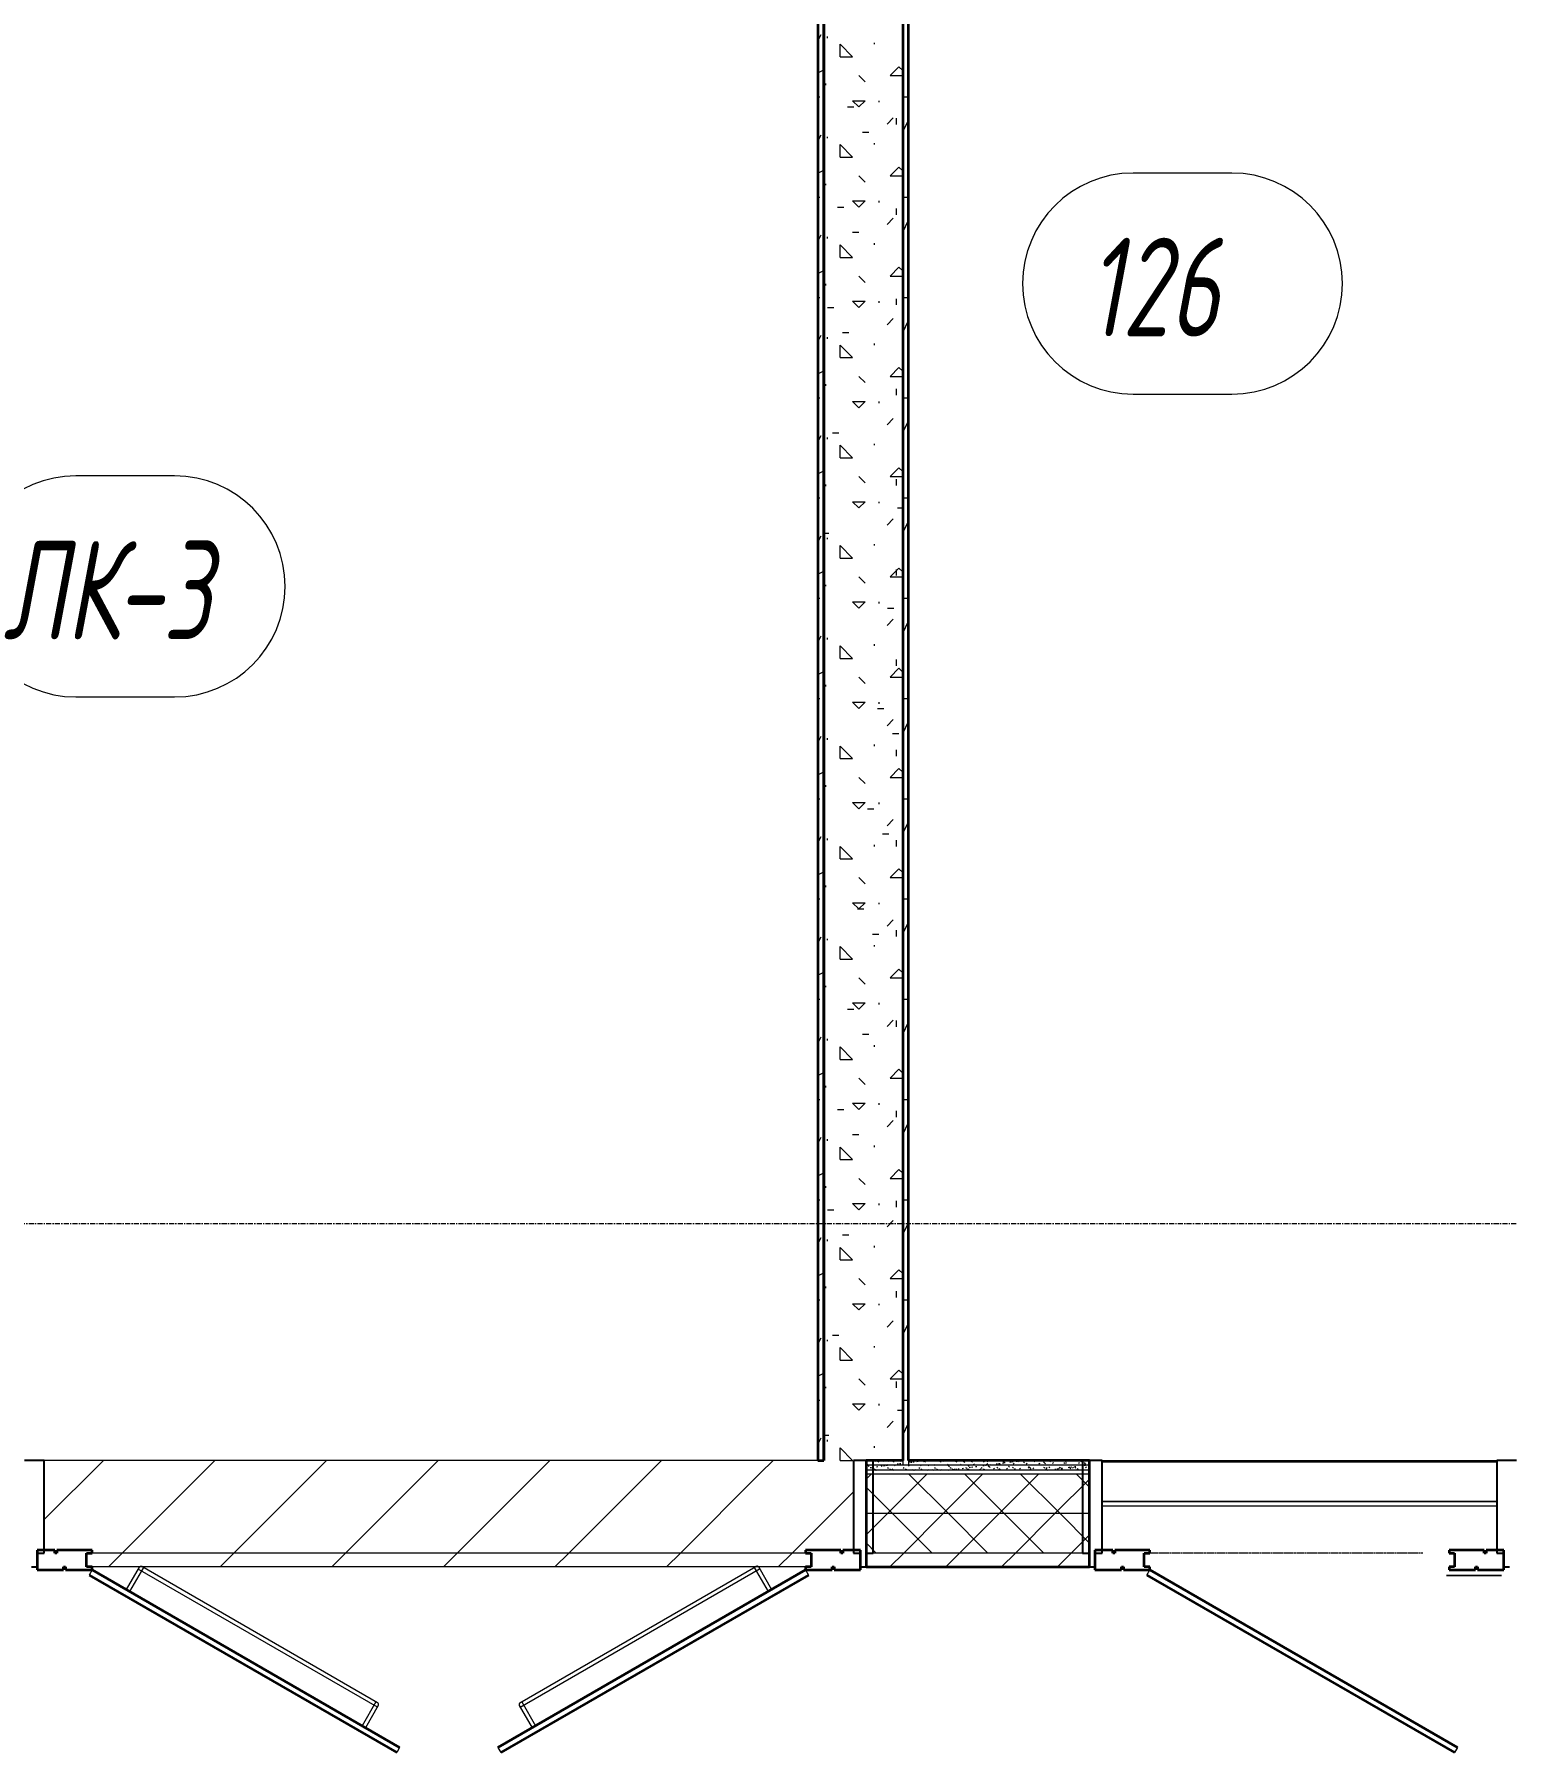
# Model space of a CAD drawing. Header units: millimetres. Extents: x -4948 to 42228, y -4856 to 69378.
# Drawn here: x 23359 to 27089, y -1249 to 3105 of the extents above; entities that cross this region are included whole.
import ezdxf

# ---------------------------------------------------------------- set-up
doc = ezdxf.new("R2010")
doc.units = ezdxf.units.MM
for name, pattern in [('Линия сетки', [22.225, 12.7, -3.175, 3.175, -3.175]), ('Штрих', [6.35, 3.175, -3.175]), ('Штрих 2 х 1 мм', [3, 2, -1])]:
    doc.linetypes.add(name, pattern=pattern)
for name, color, linetype, lineweight in [('A-AREA-IDEN', 2, 'Continuous', 30), ('A-FLOR', 192, 'Continuous', 13), ('A-GLAZ-CURT', 52, 'Continuous', 9), ('A-GLAZ-CURT-HDLN', 51, 'Штрих', 9), ('A-GLAZ-CWMG', 51, 'Continuous', 9), ('A-WALL', 113, 'Continuous', 13), ('A-WALL-PATT', 111, 'Continuous', 13), ('I-WALL', 2, 'Continuous', 13), ('S-GRID', 1, 'Continuous', 30)]:
    doc.layers.add(name, color=color, linetype=linetype, lineweight=lineweight)
doc.styles.add('ISOCPEUR_B_I', font='', dxfattribs={"width": 0.7, "height": 250})
doc.styles.get('ISOCPEUR_B_I').set_extended_font_data('ISOCPEUR', italic=True, bold=True)
pattern_1 = [(45, (0, 0), (-141.4214, 141.4214), [])]

# ---------------------------------------------------------------- blocks, each defined once
blk = doc.blocks.new('27ELB-RD-AR-0000-BIM_rvt-1-1 этаж отм_ _0_000 лотки')
at = {"layer": 'A-GLAZ-CWMG'}
h = blk.add_hatch(dxfattribs=at)
h.set_pattern_fill('FP_3', color=252, style=0, pattern_type=2)
h.set_pattern_definition(pattern_1)
h.paths.add_polyline_path([(23410.9, -743), (23415.9, -743), (23415.9, -735.5), (23504.9, -735.5), (23504.9, -743), (24408.9, -743), (24408.9, -508), (23383.9, -508), (23383.9, -735.5), (23410.9, -735.5)], flags=0)
h = blk.add_hatch(dxfattribs=at)
h.set_pattern_fill('FP_3', color=252, style=0, pattern_type=2)
h.set_pattern_definition(pattern_1)
h.paths.add_polyline_path([(25198.9, -743), (25198.9, -508), (24408.9, -508), (24408.9, -743)], flags=0)
h = blk.add_hatch(dxfattribs=at)
h.set_pattern_fill('FP_3', color=252, style=0, pattern_type=2)
h.set_pattern_definition(pattern_1)
h.paths.add_polyline_path([(25401.9, -743), (25406.9, -743), (25406.9, -735.5), (25433.9, -735.5), (25433.9, -508), (25198.9, -508), (25198.9, -743), (25312.9, -743), (25312.9, -735.5), (25401.9, -735.5)], flags=0)
h = blk.add_hatch(dxfattribs=at)
h.set_pattern_fill('FP_2', color=252, style=0, pattern_type=2)
h.set_pattern_definition(pattern_1)
h.paths.add_polyline_path([(24408.9, -778), (24408.9, -743), (23490.9, -743.5), (23490.9, -778), (24103.3, -778)], flags=0)
h = blk.add_hatch(dxfattribs=at)
h.set_pattern_fill('FP_3', color=252, style=0, pattern_type=2)
h.set_pattern_definition(pattern_1)
h.paths.add_polyline_path([(25198.9, -778), (25198.9, -743), (24408.9, -743), (24408.9, -778)], flags=0)
h = blk.add_hatch(dxfattribs=at)
h.set_pattern_fill('FP_3', color=252, style=0, pattern_type=2)
h.set_pattern_definition(pattern_1)
h.paths.add_polyline_path([(25384.9, -778), (25384.9, -777.6), (25384.6, -778)], flags=0)
h.paths.add_polyline_path([(25312.9, -778), (25326.9, -777.6), (25326.9, -743), (25198.9, -743), (25198.9, -778)], flags=0)
at = {"layer": 'A-AREA-IDEN', "color": 252, "lineweight": 9}
for p, q in [((26392.7, 2753.5), (26142.7, 2753.5)), ((26142.7, 2193.5), (26392.7, 2193.5)), ((23714.2, 1986.2), (23464.2, 1986.2)), ((23464.2, 1426.2), (23714.2, 1426.2))]:
    blk.add_line(p, q, dxfattribs=at)
for centre, start, end in [((26142.7, 2473.5), 90, 270), ((26392.7, 2473.5), 270, 90), ((23464.2, 1706.2), 90, 270), ((23714.2, 1706.2), 270, 90)]:
    blk.add_arc(centre, 280, start, end, dxfattribs=at)
at = {"layer": 'A-FLOR', "color": 252, "lineweight": 9}
blk.add_line((26063.9, -508), (27063.9, -508), dxfattribs=at)
at = {"layer": 'A-GLAZ-CURT', "color": 252, "lineweight": 35}
for p, q in [((23410.9, -735.5), (23365.9, -735.5)), ((23365.9, -735.5), (23365.9, -785.5)), ((23410.9, -743.5), (23410.9, -735.5)), ((23504.9, -735.5), (23415.9, -735.5)), ((23415.9, -735.5), (23415.9, -743.5)), ((23504.9, -743), (23504.9, -735.5)), ((25401.9, -735.5), (25312.9, -735.5)), ((25312.9, -735.5), (25312.9, -743)), ((25401.9, -743.5), (25401.9, -735.5)), ((25451.9, -735.5), (25406.9, -735.5)), ((25406.9, -735.5), (25406.9, -743.5)), ((25451.9, -785.5), (25451.9, -735.5)), ((26090.9, -735.5), (26045.9, -735.5)), ((26045.9, -735.5), (26045.9, -785.5)), ((26090.9, -743.5), (26090.9, -735.5)), ((26184.9, -735.5), (26095.9, -735.5)), ((26095.9, -735.5), (26095.9, -743.5)), ((26184.9, -743), (26184.9, -735.5)), ((27031.9, -735.5), (26942.9, -735.5)), ((26942.9, -735.5), (26942.9, -743)), ((27031.9, -743.5), (27031.9, -735.5)), ((27081.9, -735.5), (27036.9, -735.5)), ((27036.9, -735.5), (27036.9, -743.5)), ((27081.9, -785.5), (27081.9, -735.5)), ((23415.9, -743.5), (23410.9, -743.5)), ((23432.9, -785.5), (23432.9, -777.6)), ((23432.9, -777.6), (23437.9, -777.6)), ((23437.9, -777.6), (23437.9, -785.5)), ((23490.9, -778), (23490.9, -743)), ((23490.9, -743), (23504.9, -743)), ((23504.9, -778), (23490.9, -778)), ((23504.9, -785.5), (23504.9, -778)), ((25312.9, -743), (25326.9, -743)), ((25326.9, -778), (25312.9, -778)), ((25312.9, -778), (25312.9, -785.5)), ((25326.9, -743), (25326.9, -778)), ((25379.9, -785.5), (25379.9, -777.6)), ((25379.9, -777.6), (25384.9, -777.6)), ((25384.9, -777.6), (25384.9, -785.5)), ((25406.9, -743.5), (25401.9, -743.5)), ((26095.9, -743.5), (26090.9, -743.5)), ((26112.9, -785.5), (26112.9, -777.6)), ((26112.9, -777.6), (26117.9, -777.6)), ((26117.9, -777.6), (26117.9, -785.5)), ((26170.9, -778), (26170.9, -743)), ((26170.9, -743), (26184.9, -743)), ((26184.9, -778), (26170.9, -778)), ((26184.9, -785.5), (26184.9, -778)), ((26942.9, -743), (26956.9, -743)), ((26956.9, -778), (26942.9, -778)), ((26942.9, -778), (26942.9, -785.5)), ((26956.9, -743), (26956.9, -778)), ((27009.9, -785.5), (27009.9, -777.6)), ((27009.9, -777.6), (27014.9, -777.6)), ((27014.9, -777.6), (27014.9, -785.5)), ((27036.9, -743.5), (27031.9, -743.5)), ((23365.9, -785.5), (23432.9, -785.5)), ((23437.9, -785.5), (23504.9, -785.5)), ((23497.4, -798.5), (24276.8, -1248.5)), ((23504.9, -785.5), (24284.3, -1235.5)), ((25312.9, -785.5), (24533.4, -1235.5)), ((25320.4, -798.5), (24540.9, -1248.5)), ((25312.9, -785.5), (25379.9, -785.5)), ((25384.9, -785.5), (25451.9, -785.5)), ((26045.9, -785.5), (26112.9, -785.5)), ((26117.9, -785.5), (26184.9, -785.5)), ((26177.4, -798.5), (26956.8, -1248.5)), ((26184.9, -785.5), (26964.3, -1235.5)), ((26942.9, -785.5), (27009.9, -785.5)), ((27014.9, -785.5), (27081.9, -785.5))]:
    blk.add_line(p, q, dxfattribs=at)
at = {"layer": 'A-GLAZ-CURT', "color": 252}
for p, q in [((23624.1, -779), (23591.5, -835.5)), ((23635.3, -779.6), (23600.1, -840.5)), ((24227.8, -1133.3), (23621.6, -783.3)), ((24228.5, -1122.1), (23630.9, -777.1)), ((24589.2, -1122.1), (25187.1, -777)), ((24589.9, -1133.3), (25196.4, -783.1)), ((25182.7, -779.5), (25217.9, -840.4)), ((25193.9, -778.8), (25226.6, -835.4)), ((23504.9, -785.5), (23497.4, -798.5)), ((25312.9, -785.5), (25320.4, -798.5)), ((26177.4, -798.5), (26184.9, -785.5)), ((26936.9, -799.5), (27065.9, -799.5)), ((27065.9, -799.5), (26936.9, -799.5)), ((27075.9, -799.5), (27056.9, -799.5)), ((27056.9, -799.5), (27075.9, -799.5)), ((24224.2, -1119.6), (24189, -1180.5)), ((24230.3, -1129), (24197.7, -1185.5)), ((24587.4, -1129), (24620, -1185.5)), ((24593.5, -1119.6), (24628.7, -1180.5)), ((24284.3, -1235.5), (24276.8, -1248.5)), ((24533.4, -1235.5), (24540.9, -1248.5)), ((26964.3, -1235.5), (26956.8, -1248.5))]:
    blk.add_line(p, q, dxfattribs=at)
for centre, start, end in [((23628.4, -781.5), 60, 150), ((25189.6, -781.3), 30, 120), ((24226, -1126.5), 330, 60), ((24591.7, -1126.5), 120, 210)]:
    blk.add_arc(centre, 5, start, end, dxfattribs=at)
at = {"layer": 'A-GLAZ-CURT-HDLN', "color": 252, "linetype": 'Штрих 2 х 1 мм'}
blk.add_line((26876.2, -743), (26184.9, -743), dxfattribs=at)
at = {"layer": 'A-GLAZ-CWMG', "color": 252, "lineweight": 25, "extrusion": (0, 0, -1)}
for p, q in [((23383.9, -508), (23333.9, -508)), ((23383.9, -743), (23383.9, -508)), ((25433.9, -508), (25433.9, -743)), ((25483.9, -508), (25433.9, -508)), ((25483.9, -743), (25483.9, -508)), ((26013.9, -508), (26013.9, -743)), ((26063.9, -508), (26013.9, -508)), ((26063.9, -743), (26063.9, -508)), ((27063.9, -508), (27063.9, -743)), ((27113.9, -508), (27063.9, -508)), ((23351.9, -778), (23365.9, -778)), ((23365.9, -778), (23365.9, -743)), ((23365.9, -743), (23383.9, -743)), ((25433.9, -743), (25451.9, -743)), ((25451.9, -743), (25451.9, -778)), ((25451.9, -778), (25465.9, -778)), ((25465.9, -778), (25465.9, -743)), ((25465.9, -743), (25483.9, -743)), ((26013.9, -743), (26031.9, -743)), ((26031.9, -743), (26031.9, -778)), ((26031.9, -778), (26045.9, -778)), ((26045.9, -778), (26045.9, -743)), ((26045.9, -743), (26063.9, -743)), ((27063.9, -743), (27081.9, -743)), ((27081.9, -743), (27081.9, -778)), ((27081.9, -778), (27095.9, -778))]:
    blk.add_line(p, q, dxfattribs=at)
at = {"layer": 'A-GLAZ-CWMG', "color": 252}
for p, q in [((24408.9, -508), (23383.9, -508)), ((25198.9, -508), (24408.9, -508)), ((25343.9, -508), (25198.9, -508)), ((23415.9, -743), (23410.9, -743)), ((23437.9, -778), (23432.9, -778)), ((24408.9, -743), (23504.9, -743)), ((24408.9, -778), (23504.9, -778)), ((25198.9, -743), (24408.9, -743)), ((25198.9, -778), (24408.9, -778)), ((25312.9, -743), (25198.9, -743)), ((25312.9, -778), (25198.9, -778)), ((25384.9, -778), (25379.9, -778)), ((25406.9, -743), (25401.9, -743))]:
    blk.add_line(p, q, dxfattribs=at)
at = {"layer": 'A-WALL', "color": 252, "lineweight": 35}
for p, q in [((25558.9, -508), (25465.9, -508)), ((25465.9, -508), (25465.9, -778)), ((26031.9, -508), (25573.9, -508)), ((26031.9, -778), (26031.9, -508)), ((25465.9, -778), (26031.9, -778))]:
    blk.add_line(p, q, dxfattribs=at)
at = {"layer": 'A-WALL', "color": 252, "lineweight": 9}
for p, q in [((25558.9, -520.5), (25465.9, -520.5)), ((25558.9, -508), (25558.9, -520.5)), ((25573.9, -520.5), (25558.9, -520.5)), ((25573.9, -520.5), (25558.9, -520.5)), ((25573.9, -508), (25573.9, -520.5)), ((26031.9, -520.5), (25573.9, -520.5)), ((26031.9, -533), (25465.9, -533)), ((26031.9, -543), (25465.9, -543)), ((26031.9, -643), (25465.9, -643)), ((26031.9, -743), (25465.9, -743))]:
    blk.add_line(p, q, dxfattribs=at)
at = {"layer": 'A-WALL-PATT', "color": 252, "linetype": 'Continuous', "lineweight": 9}
for p, q in [((25343.9, 3088.3), (25352.1, 3104.7)), ((25368.2, 3095.6), (25368.2, 3099.6)), ((25400, 3048), (25400, 3079.7)), ((25431.7, 3048), (25400, 3079.7)), ((25400, 3048), (25431.8, 3048)), ((25487.3, 3079.7), (25487.3, 3083.7)), ((25558.9, 3079.6), (25558.7, 3079.8)), ((25343.9, 3007.2), (25358.9, 3014.7)), ((25527, 3000.4), (25549.4, 3022.8)), ((25558.9, 3013.4), (25549.4, 3022.8)), ((25364.3, 2976.6), (25364.3, 2980.5)), ((25463.5, 2984.5), (25447.6, 3000.4)), ((25527, 3000.4), (25558.9, 3000.4)), ((25343.9, 2946.4), (25349.2, 2946.4)), ((25419, 2921), (25434.9, 2921)), ((25447.6, 2921), (25431.7, 2936.9)), ((25431.8, 2936.9), (25463.5, 2936.9)), ((25447.7, 2921.1), (25463.6, 2936.9)), ((25499.2, 2932.9), (25499.2, 2936.9)), ((25558.9, 2946.4), (25573.9, 2946.4)), ((25519.1, 2877.4), (25535, 2893.3)), ((25542.9, 2876.5), (25542.9, 2892.4)), ((25558.9, 2857.9), (25573.9, 2887.9)), ((25343.9, 2834.3), (25352.1, 2850.7)), ((25368.2, 2841.6), (25368.2, 2845.6)), ((25457.2, 2857.5), (25473, 2857.5)), ((25400, 2794), (25400, 2825.7)), ((25431.7, 2794), (25400, 2825.7)), ((25400, 2794), (25431.8, 2794)), ((25487.3, 2825.7), (25487.3, 2829.7)), ((25558.9, 2825.6), (25558.7, 2825.8)), ((25343.9, 2753.2), (25358.9, 2760.7)), ((25463.5, 2730.5), (25447.6, 2746.4)), ((25527, 2746.4), (25549.4, 2768.8)), ((25527, 2746.4), (25558.9, 2746.4)), ((25558.9, 2759.4), (25549.4, 2768.8)), ((25364.3, 2722.6), (25364.3, 2726.5)), ((25343.9, 2692.4), (25349.2, 2692.4)), ((25393.7, 2667), (25409.5, 2667)), ((25447.6, 2667), (25431.7, 2682.9)), ((25431.8, 2682.9), (25463.5, 2682.9)), ((25447.7, 2667.1), (25463.6, 2682.9)), ((25499.2, 2678.9), (25499.2, 2682.9)), ((25542.9, 2647.9), (25542.9, 2663.8)), ((25558.9, 2692.4), (25573.9, 2692.4)), ((25519.1, 2623.4), (25535, 2639.3)), ((25558.9, 2603.9), (25573.9, 2633.9)), ((25343.9, 2580.3), (25352.1, 2596.7)), ((25368.2, 2587.6), (25368.2, 2591.6)), ((25400, 2540), (25400, 2571.7)), ((25431.7, 2540), (25400, 2571.7)), ((25431.8, 2603.5), (25447.6, 2603.5)), ((25487.3, 2571.7), (25487.3, 2575.7)), ((25558.9, 2571.6), (25558.7, 2571.8)), ((25400, 2540), (25431.8, 2540)), ((25343.9, 2499.2), (25358.9, 2506.7)), ((25463.5, 2476.5), (25447.6, 2492.4)), ((25527, 2492.4), (25549.4, 2514.8)), ((25527, 2492.4), (25558.9, 2492.4)), ((25558.9, 2505.4), (25549.4, 2514.8)), ((25343.9, 2438.4), (25349.2, 2438.4)), ((25364.3, 2468.6), (25364.3, 2472.5)), ((25558.9, 2438.4), (25573.9, 2438.4)), ((25368.2, 2413), (25384.1, 2413)), ((25447.6, 2413), (25431.7, 2428.9)), ((25431.8, 2428.9), (25463.5, 2428.9)), ((25447.7, 2413.1), (25463.6, 2428.9)), ((25499.2, 2424.9), (25499.2, 2428.9)), ((25542.9, 2419.3), (25542.9, 2435.2)), ((25519.1, 2369.4), (25535, 2385.3)), ((25558.9, 2349.9), (25573.9, 2379.9)), ((25343.9, 2326.3), (25352.1, 2342.7)), ((25368.2, 2333.6), (25368.2, 2337.6)), ((25400, 2286), (25400, 2317.7)), ((25431.7, 2286), (25400, 2317.7)), ((25406.3, 2349.5), (25422.2, 2349.5)), ((25487.3, 2317.7), (25487.3, 2321.7)), ((25558.9, 2317.6), (25558.7, 2317.8)), ((25400, 2286), (25431.8, 2286)), ((25343.9, 2245.2), (25358.9, 2252.7)), ((25463.5, 2222.5), (25447.6, 2238.4)), ((25527, 2238.4), (25549.4, 2260.8)), ((25527, 2238.4), (25558.9, 2238.4)), ((25558.9, 2251.4), (25549.4, 2260.8)), ((25343.9, 2184.4), (25349.2, 2184.4)), ((25364.3, 2214.6), (25364.3, 2218.5)), ((25542.9, 2190.7), (25542.9, 2206.6)), ((25558.9, 2184.4), (25573.9, 2184.4)), ((25447.6, 2159), (25431.7, 2174.9)), ((25431.8, 2174.9), (25463.5, 2174.9)), ((25447.7, 2159.1), (25463.6, 2174.9)), ((25499.2, 2170.9), (25499.2, 2174.9)), ((25381, 2095.5), (25396.8, 2095.5)), ((25519.1, 2115.4), (25535, 2131.3)), ((25558.9, 2095.9), (25573.9, 2125.9)), ((25343.9, 2072.3), (25352.1, 2088.7)), ((25368.2, 2079.6), (25368.2, 2083.6)), ((25400, 2032), (25400, 2063.7)), ((25431.7, 2032), (25400, 2063.7)), ((25487.3, 2063.7), (25487.3, 2067.7)), ((25558.9, 2063.6), (25558.7, 2063.8)), ((25400, 2032), (25431.8, 2032)), ((25527, 1984.4), (25549.4, 2006.8)), ((25558.9, 1997.4), (25549.4, 2006.8)), ((25343.9, 1991.2), (25358.9, 1998.7)), ((25364.3, 1960.6), (25364.3, 1964.5)), ((25463.5, 1968.5), (25447.6, 1984.4)), ((25527, 1984.4), (25558.9, 1984.4)), ((25542.9, 1962.1), (25542.9, 1978)), ((25343.9, 1930.4), (25349.2, 1930.4)), ((25447.6, 1905), (25431.7, 1920.9)), ((25431.8, 1920.9), (25463.5, 1920.9)), ((25447.7, 1905.1), (25463.6, 1920.9)), ((25499.2, 1916.9), (25499.2, 1920.9)), ((25558.9, 1930.4), (25573.9, 1930.4)), ((25519.1, 1861.4), (25535, 1877.3)), ((25546, 1905), (25558.9, 1905)), ((25343.9, 1818.3), (25352.1, 1834.7)), ((25358.9, 1841.5), (25371.4, 1841.5)), ((25368.2, 1825.6), (25368.2, 1829.6)), ((25558.9, 1841.9), (25573.9, 1871.9)), ((25400, 1778), (25400, 1809.7)), ((25431.7, 1778), (25400, 1809.7)), ((25487.3, 1809.7), (25487.3, 1813.7)), ((25558.9, 1809.6), (25558.7, 1809.8)), ((25343.9, 1737.2), (25358.9, 1744.7)), ((25400, 1778), (25431.8, 1778)), ((25527, 1730.4), (25549.4, 1752.8)), ((25542.9, 1733.5), (25542.9, 1749.4)), ((25558.9, 1743.4), (25549.4, 1752.8)), ((25364.3, 1706.6), (25364.3, 1710.5)), ((25463.5, 1714.5), (25447.6, 1730.4)), ((25527, 1730.4), (25558.9, 1730.4)), ((25343.9, 1676.4), (25349.2, 1676.4)), ((25447.6, 1651), (25431.7, 1666.9)), ((25431.8, 1666.9), (25463.5, 1666.9)), ((25447.7, 1651.1), (25463.6, 1666.9)), ((25499.2, 1662.9), (25499.2, 1666.9)), ((25558.9, 1676.4), (25573.9, 1676.4)), ((25519.1, 1607.4), (25535, 1623.3)), ((25520.7, 1651), (25536.5, 1651)), ((25558.9, 1587.9), (25573.9, 1617.9)), ((25343.9, 1564.3), (25352.1, 1580.7)), ((25368.2, 1571.6), (25368.2, 1575.6)), ((25558.8, 1587.5), (25558.9, 1587.5)), ((25400, 1524), (25400, 1555.7)), ((25431.7, 1524), (25400, 1555.7)), ((25400, 1524), (25431.8, 1524)), ((25487.3, 1555.7), (25487.3, 1559.7)), ((25558.9, 1555.6), (25558.7, 1555.8)), ((25343.9, 1483.2), (25358.9, 1490.7)), ((25527, 1476.4), (25549.4, 1498.8)), ((25542.9, 1504.9), (25542.9, 1520.8)), ((25558.9, 1489.4), (25549.4, 1498.8)), ((25364.3, 1452.6), (25364.3, 1456.5)), ((25463.5, 1460.5), (25447.6, 1476.4)), ((25527, 1476.4), (25558.9, 1476.4)), ((25343.9, 1422.4), (25349.2, 1422.4)), ((25447.6, 1397), (25431.7, 1412.9)), ((25431.8, 1412.9), (25463.5, 1412.9)), ((25447.7, 1397.1), (25463.6, 1412.9)), ((25495.2, 1397), (25511.1, 1397)), ((25499.2, 1408.9), (25499.2, 1412.9)), ((25558.9, 1422.4), (25573.9, 1422.4)), ((25519.1, 1353.4), (25535, 1369.3)), ((25558.9, 1333.9), (25573.9, 1363.9)), ((25343.9, 1310.3), (25352.1, 1326.7)), ((25368.2, 1317.6), (25368.2, 1321.6)), ((25533.3, 1333.5), (25549.2, 1333.5)), ((25400, 1270), (25400, 1301.7)), ((25431.7, 1270), (25400, 1301.7)), ((25400, 1270), (25431.8, 1270)), ((25487.3, 1301.7), (25487.3, 1305.7)), ((25542.9, 1276.3), (25542.9, 1292.2)), ((25558.9, 1301.6), (25558.7, 1301.8)), ((25343.9, 1229.2), (25358.9, 1236.7)), ((25463.5, 1206.5), (25447.6, 1222.4)), ((25527, 1222.4), (25549.4, 1244.8)), ((25527, 1222.4), (25558.9, 1222.4)), ((25558.9, 1235.4), (25549.4, 1244.8)), ((25364.3, 1198.6), (25364.3, 1202.5)), ((25343.9, 1168.4), (25349.2, 1168.4)), ((25447.6, 1143), (25431.7, 1158.9)), ((25431.8, 1158.9), (25463.5, 1158.9)), ((25447.7, 1143.1), (25463.6, 1158.9)), ((25469.8, 1143), (25485.7, 1143)), ((25499.2, 1154.9), (25499.2, 1158.9)), ((25558.9, 1168.4), (25573.9, 1168.4)), ((25519.1, 1099.4), (25535, 1115.3)), ((25558.9, 1079.9), (25573.9, 1109.9)), ((25343.9, 1056.3), (25352.1, 1072.7)), ((25368.2, 1063.6), (25368.2, 1067.6)), ((25400, 1016), (25400, 1047.7)), ((25431.7, 1016), (25400, 1047.7)), ((25487.3, 1047.7), (25487.3, 1051.7)), ((25508, 1079.5), (25523.8, 1079.5)), ((25542.9, 1047.7), (25542.9, 1063.6)), ((25558.9, 1047.6), (25558.7, 1047.8)), ((25400, 1016), (25431.8, 1016)), ((25343.9, 975.2), (25358.9, 982.7)), ((25463.5, 952.5), (25447.6, 968.4)), ((25527, 968.4), (25549.4, 990.8)), ((25527, 968.4), (25558.9, 968.4)), ((25558.9, 981.4), (25549.4, 990.8)), ((25343.9, 914.4), (25349.2, 914.4)), ((25364.3, 944.6), (25364.3, 948.5)), ((25558.9, 914.4), (25573.9, 914.4)), ((25447.6, 889), (25431.7, 904.9)), ((25431.8, 904.9), (25463.5, 904.9)), ((25444.5, 889), (25460.3, 889)), ((25447.7, 889.1), (25463.6, 904.9)), ((25499.2, 900.9), (25499.2, 904.9)), ((25519.1, 845.4), (25535, 861.3)), ((25542.9, 819.1), (25542.9, 835)), ((25558.9, 825.9), (25573.9, 855.9)), ((25343.9, 802.3), (25352.1, 818.7)), ((25368.2, 809.6), (25368.2, 813.6)), ((25400, 762), (25400, 793.7)), ((25431.7, 762), (25400, 793.7)), ((25482.5, 825.5), (25498.4, 825.5)), ((25487.3, 793.7), (25487.3, 797.7)), ((25558.9, 793.6), (25558.7, 793.8)), ((25400, 762), (25431.8, 762)), ((25343.9, 721.2), (25358.9, 728.7)), ((25463.5, 698.5), (25447.6, 714.4)), ((25527, 714.4), (25549.4, 736.8)), ((25527, 714.4), (25558.9, 714.4)), ((25558.9, 727.4), (25549.4, 736.8)), ((25343.9, 660.4), (25349.2, 660.4)), ((25364.3, 690.6), (25364.3, 694.5)), ((25558.9, 660.4), (25573.9, 660.4)), ((25419, 635), (25434.9, 635)), ((25447.6, 635), (25431.7, 650.9)), ((25431.8, 650.9), (25463.5, 650.9)), ((25447.7, 635.1), (25463.6, 650.9)), ((25499.2, 646.9), (25499.2, 650.9)), ((25457.2, 571.5), (25473, 571.5)), ((25519.1, 591.4), (25535, 607.3)), ((25542.9, 590.5), (25542.9, 606.4)), ((25558.9, 571.9), (25573.9, 601.9)), ((25343.9, 548.3), (25352.1, 564.7)), ((25368.2, 555.6), (25368.2, 559.6)), ((25400, 508), (25400, 539.7)), ((25431.7, 508), (25400, 539.7)), ((25487.3, 539.7), (25487.3, 543.7)), ((25558.9, 539.6), (25558.7, 539.8)), ((25400, 508), (25431.8, 508)), ((25527, 460.4), (25549.4, 482.8)), ((25558.9, 473.4), (25549.4, 482.8)), ((25343.9, 467.2), (25358.9, 474.7)), ((25364.3, 436.6), (25364.3, 440.5)), ((25463.5, 444.5), (25447.6, 460.4)), ((25527, 460.4), (25558.9, 460.4)), ((25343.9, 406.4), (25349.2, 406.4)), ((25447.6, 381), (25431.7, 396.9)), ((25431.8, 396.9), (25463.5, 396.9)), ((25447.7, 381.1), (25463.6, 396.9)), ((25499.2, 392.9), (25499.2, 396.9)), ((25558.9, 406.4), (25573.9, 406.4)), ((25393.7, 381), (25409.5, 381)), ((25519.1, 337.4), (25535, 353.3)), ((25542.9, 361.9), (25542.9, 377.8)), ((25343.9, 294.3), (25352.1, 310.7)), ((25368.2, 301.6), (25368.2, 305.6)), ((25431.8, 317.5), (25447.6, 317.5)), ((25558.9, 317.9), (25573.9, 347.9)), ((25400, 254), (25400, 285.7)), ((25431.7, 254), (25400, 285.7)), ((25487.3, 285.7), (25487.3, 289.7)), ((25558.9, 285.6), (25558.7, 285.7)), ((25343.9, 213.2), (25358.9, 220.7)), ((25400, 254), (25431.8, 254)), ((25527, 206.4), (25549.4, 228.8)), ((25558.9, 219.4), (25549.4, 228.8)), ((25364.3, 182.6), (25364.3, 186.5)), ((25463.5, 190.5), (25447.6, 206.4)), ((25527, 206.4), (25558.9, 206.4)), ((25343.9, 152.4), (25349.2, 152.4)), ((25447.6, 127), (25431.7, 142.9)), ((25431.8, 142.9), (25463.5, 142.9)), ((25447.7, 127.1), (25463.6, 142.9)), ((25499.2, 138.9), (25499.2, 142.9)), ((25542.9, 133.3), (25542.9, 149.2)), ((25558.9, 152.4), (25573.9, 152.4)), ((25368.2, 127), (25384.1, 127)), ((25519.1, 83.4), (25535, 99.3)), ((25558.9, 63.9), (25573.9, 93.9)), ((25343.9, 40.3), (25352.1, 56.7)), ((25368.2, 47.6), (25368.2, 51.6)), ((25406.3, 63.5), (25422.2, 63.5)), ((25400, 0), (25400, 31.7)), ((25431.7, 0), (25400, 31.7)), ((25400, 0), (25431.8, 0)), ((25487.3, 31.7), (25487.3, 35.7)), ((25558.9, 31.6), (25558.7, 31.7)), ((25343.9, -40.8), (25358.9, -33.3)), ((25527, -47.6), (25549.4, -25.2)), ((25558.9, -34.6), (25549.4, -25.2)), ((25364.3, -71.4), (25364.3, -67.5)), ((25463.5, -63.5), (25447.6, -47.6)), ((25527, -47.6), (25558.9, -47.6)), ((25542.9, -95.3), (25542.9, -79.4)), ((25343.9, -101.6), (25349.2, -101.6)), ((25447.6, -127), (25431.7, -111.1)), ((25431.8, -111.1), (25463.5, -111.1)), ((25447.7, -126.9), (25463.6, -111.1)), ((25499.2, -115.1), (25499.2, -111.1)), ((25558.9, -101.6), (25573.9, -101.6)), ((25519.1, -170.6), (25535, -154.7)), ((25558.9, -190.1), (25573.9, -160.1)), ((25343.9, -213.7), (25352.1, -197.3)), ((25368.2, -206.4), (25368.2, -202.4)), ((25381, -190.5), (25396.8, -190.5)), ((25400, -254), (25400, -222.3)), ((25431.7, -254), (25400, -222.3)), ((25400, -254), (25431.8, -254)), ((25487.3, -222.3), (25487.3, -218.3)), ((25558.9, -222.4), (25558.7, -222.3)), ((25343.9, -294.8), (25358.9, -287.3)), ((25463.5, -317.5), (25447.6, -301.6)), ((25527, -301.6), (25549.4, -279.2)), ((25527, -301.6), (25558.9, -301.6)), ((25558.9, -288.6), (25549.4, -279.2)), ((25364.3, -325.4), (25364.3, -321.5)), ((25542.9, -323.9), (25542.9, -308)), ((25343.9, -355.6), (25349.2, -355.6)), ((25447.6, -381), (25431.7, -365.1)), ((25431.8, -365.1), (25463.5, -365.1)), ((25447.7, -380.9), (25463.6, -365.1)), ((25499.2, -369.1), (25499.2, -365.1)), ((25546, -381), (25558.9, -381)), ((25558.9, -355.6), (25573.9, -355.6)), ((25519.1, -424.6), (25535, -408.7)), ((25558.9, -444.1), (25573.9, -414.1)), ((25343.9, -467.7), (25352.1, -451.3)), ((25358.9, -444.5), (25371.4, -444.5)), ((25368.2, -460.4), (25368.2, -456.4)), ((25431.7, -508), (25400, -476.3)), ((25400, -508), (25400, -476.3)), ((25487.3, -476.3), (25487.3, -472.3)), ((25558.9, -476.4), (25558.7, -476.3)), ((25400, -508), (25431.8, -508)), ((25468.1, -516.9), (25470.5, -519.1)), ((25470.5, -519.1), (25470.5, -519.1)), ((25470.5, -519.1), (25472, -520.5)), ((25471.4, -522.8), (25474.1, -520.8)), ((25472, -520.5), (25472.9, -521.4)), ((25487.8, -510.3), (25490.4, -508.2)), ((25495.2, -510.1), (25498, -511.9)), ((25503.9, -523), (25506.6, -520.9)), ((25508.7, -508), (25511.1, -510.2)), ((25510.5, -521.6), (25513.8, -521.2)), ((25516.3, -520.8), (25518.6, -520.5)), ((25518.6, -520.5), (25519.6, -520.4)), ((25519.7, -518.1), (25522.2, -520.3)), ((25521, -509.8), (25523.4, -508)), ((25526.6, -519.5), (25529.9, -519)), ((25534.7, -510), (25537.5, -511.8)), ((25538.2, -521.7), (25539.8, -520.5)), ((25539.8, -520.5), (25540.9, -519.7)), ((25544.7, -517.1), (25548, -516.7)), ((25550.5, -516.3), (25553.8, -515.9)), ((25553.5, -510), (25556.1, -508)), ((25571.4, -521.3), (25572.5, -520.5)), ((25572.7, -520.5), (25572.9, -520.6)), ((25572.9, -520.6), (25572.9, -520.6)), ((25572.9, -520.6), (25575.3, -522.9)), ((25573.9, -519.5), (25574.1, -519.3)), ((25574.3, -509.9), (25577.1, -511.7)), ((25578.9, -512.6), (25582.2, -512.2)), ((25584.7, -511.8), (25588, -511.4)), ((25587.8, -508.8), (25588.8, -508)), ((25595, -510.5), (25598.3, -510)), ((25603.9, -521.5), (25605.2, -520.5)), ((25605.2, -520.5), (25606.6, -519.4)), ((25609.4, -508), (25611, -509.5)), ((25611, -509.5), (25611, -509.5)), ((25611, -509.5), (25613.5, -511.8)), ((25613, -508.1), (25613.5, -508)), ((25613.8, -509.8), (25616.6, -511.6)), ((25621.1, -508.3), (25621.5, -508)), ((25622.1, -519.6), (25623.1, -520.5)), ((25623.1, -520.5), (25624.6, -521.9)), ((25638.2, -520.2), (25640.9, -518.2)), ((25653.4, -509.8), (25656.2, -511.6)), ((25653.5, -508.5), (25654.2, -508)), ((25660.3, -508.5), (25662.7, -510.7)), ((25671.5, -519.8), (25674.1, -517.8)), ((25672.9, -520.1), (25673.4, -520.5)), ((25673.4, -520.5), (25675.2, -522.2)), ((25675.2, -522.2), (25675.2, -522.2)), ((25675.2, -522.2), (25677.7, -524.5)), ((25692.9, -509.7), (25695.7, -511.5)), ((25704, -520), (25706.6, -517.9)), ((25711.1, -508.9), (25713.4, -511.1)), ((25713.4, -511.1), (25713.4, -511.1)), ((25713.4, -511.1), (25715.9, -513.3)), ((25724.5, -521.2), (25726.9, -523.4)), ((25732.5, -509.6), (25735.3, -511.4)), ((25738.3, -518.7), (25740.9, -516.7)), ((25761.5, -521.4), (25764.8, -521)), ((25762.6, -510), (25765.1, -512.3)), ((25767.3, -520.7), (25768.4, -520.5)), ((25768.4, -520.5), (25770.6, -520.2)), ((25771.5, -518.3), (25774.2, -516.3)), ((25772, -509.6), (25774.8, -511.4)), ((25775.3, -521.6), (25777.6, -523.8)), ((25777.6, -519.3), (25780.9, -518.9)), ((25795.7, -516.9), (25799, -516.5)), ((25801.5, -516.2), (25804.8, -515.7)), ((25804, -518.5), (25806.7, -516.4)), ((25811.6, -509.5), (25814.4, -511.3)), ((25811.8, -514.8), (25815.1, -514.4)), ((25813.5, -510.5), (25815.8, -512.6)), ((25815.8, -512.6), (25815.8, -512.6)), ((25815.8, -512.6), (25818.3, -514.9)), ((25829.9, -512.4), (25833.2, -512)), ((25835.7, -511.7), (25839, -511.2)), ((25838.3, -517.2), (25841, -515.2)), ((25846, -510.3), (25849.3, -509.9)), ((25851.1, -509.4), (25853.9, -511.2)), ((25865, -511.6), (25867.5, -513.9)), ((25871.5, -516.8), (25874.2, -514.8)), ((25890.7, -509.3), (25893.5, -511.1)), ((25904, -517), (25906.7, -514.9)), ((25915.9, -512), (25918.2, -514.2)), ((25918.2, -514.2), (25918.2, -514.2)), ((25918.2, -514.2), (25920.7, -516.4)), ((25930.2, -509.3), (25933, -511.1)), ((25938.3, -515.7), (25941, -513.7)), ((25967.4, -513.2), (25969.9, -515.4)), ((25969.8, -509.2), (25972.6, -511)), ((25971.6, -515.3), (25974.2, -513.3)), ((26004.1, -515.5), (26006.7, -513.4)), ((26009.3, -509.1), (26012.1, -510.9)), ((26012.5, -521.3), (26015.8, -520.8)), ((26018.2, -513.6), (26020.6, -515.7)), ((26018.3, -520.5), (26021.6, -520.1)), ((26020.6, -515.7), (26020.6, -515.7)), ((26020.6, -515.7), (26023.1, -518)), ((26028.6, -519.1), (26031.9, -518.7)), ((25465.9, -555.7), (25478.5, -543)), ((25476.3, -526.1), (25479.6, -525.7)), ((25480.8, -526.2), (25483.6, -528)), ((25481.5, -529.2), (25484, -531.5)), ((25482.1, -525.3), (25485.4, -524.9)), ((25486.1, -529.6), (25489, -531.4)), ((25490.8, -533), (25491.2, -532.7)), ((25492.4, -524), (25495.7, -523.5)), ((25519.9, -643), (25619.9, -543)), ((25520.3, -526.1), (25523.2, -527.9)), ((25523.5, -533), (25524.5, -532.3)), ((25525.7, -529.5), (25528.5, -531.3)), ((25532.3, -529.6), (25534.7, -531.8)), ((25534.7, -531.8), (25534.7, -531.8)), ((25534.7, -531.8), (25536, -533)), ((25556.2, -533), (25557, -532.4)), ((25559.9, -526), (25562.7, -527.8)), ((25565.2, -529.4), (25568.1, -531.2)), ((25674.6, -643), (25574.6, -543)), ((25583.9, -530.8), (25586.4, -533)), ((25588.9, -533), (25591.3, -531.2)), ((25599.4, -526), (25602.3, -527.8)), ((25604.8, -529.4), (25607.6, -531.2)), ((25621.9, -532.8), (25624.5, -530.8)), ((25634.7, -531.2), (25636.7, -533)), ((25639, -525.9), (25641.8, -527.7)), ((25644.3, -529.3), (25647.2, -531.1)), ((25654.3, -533), (25657, -530.9)), ((25661.3, -643), (25761.3, -543)), ((25675.1, -532.8), (25678.4, -532.4)), ((25678.5, -525.8), (25681.4, -527.6)), ((25683.9, -529.2), (25686.7, -531)), ((25686.3, -532.3), (25687.1, -533)), ((25688.7, -531.7), (25691.3, -529.7)), ((25693.1, -530.4), (25696.5, -530)), ((25698.9, -529.7), (25702.2, -529.2)), ((25709.2, -528.3), (25712.6, -527.9)), ((25816, -643), (25716, -543)), ((25718.1, -525.7), (25720.9, -527.5)), ((25721.9, -531.3), (25724.6, -529.3)), ((25723.4, -529.1), (25726.3, -531)), ((25727.3, -525.9), (25730.6, -525.5)), ((25733.1, -525.2), (25736.4, -524.7)), ((25737.1, -532.8), (25737.4, -533)), ((25743.4, -523.8), (25746.7, -523.4)), ((25754.4, -531.5), (25757, -529.4)), ((25757.6, -525.7), (25760.5, -527.5)), ((25763, -529.1), (25765.8, -530.9)), ((25777.6, -523.8), (25777.6, -523.8)), ((25777.6, -523.8), (25780.1, -526)), ((25788.7, -530.2), (25791.3, -528.2)), ((25797.2, -525.6), (25800, -527.4)), ((25802.5, -529), (25805.4, -530.8)), ((25802.8, -643), (25902.8, -543)), ((25821.9, -529.8), (25824.6, -527.8)), ((25826.9, -522.7), (25829.3, -525)), ((25836.7, -525.5), (25839.6, -527.3)), ((25842.1, -528.9), (25844.9, -530.7)), ((25854.4, -530), (25857.1, -527.9)), ((25957.4, -643), (25857.4, -543)), ((25876.3, -525.4), (25879.1, -527.2)), ((25877.7, -523.2), (25880, -525.3)), ((25880, -525.3), (25880, -525.3)), ((25880, -525.3), (25882.5, -527.6)), ((25881.6, -528.9), (25884.5, -530.7)), ((25888.7, -528.7), (25891.4, -526.7)), ((25915.8, -525.4), (25918.7, -527.2)), ((25921.2, -528.8), (25924, -530.6)), ((25922, -528.3), (25924.6, -526.3)), ((25926.1, -532.6), (25929.4, -532.2)), ((25929.2, -524.3), (25931.7, -526.6)), ((25944.1, -530.3), (25947.5, -529.8)), ((25944.2, -643), (26031.9, -555.4)), ((25949.9, -529.5), (25953.2, -529.1)), ((25954.4, -528.4), (25957.1, -526.4)), ((25955.4, -525.3), (25958.2, -527.1)), ((25960.2, -528.1), (25963.6, -527.7)), ((25960.7, -528.7), (25963.6, -530.5)), ((25978.3, -525.8), (25981.6, -525.3)), ((25980.1, -524.7), (25982.4, -526.9)), ((25982.4, -526.9), (25982.4, -526.9)), ((25982.4, -526.9), (25984.9, -529.1)), ((25984.1, -525), (25987.4, -524.6)), ((25988.8, -527.2), (25991.4, -525.2)), ((25994.4, -523.6), (25997.8, -523.2)), ((25994.9, -525.2), (25997.8, -527)), ((26031.9, -576), (25998.9, -543)), ((26000.3, -528.6), (26003.1, -530.4)), ((26022, -526.8), (26024.7, -524.7)), ((26031.6, -525.9), (26031.9, -526.1)), ((25533.2, -643), (25465.9, -575.7)), ((25465.9, -697.1), (25519.9, -643)), ((25633.2, -743), (25533.2, -643)), ((25561.3, -743), (25661.3, -643)), ((25774.6, -743), (25674.6, -643)), ((25702.8, -743), (25802.8, -643)), ((25916, -743), (25816, -643)), ((25844.2, -743), (25944.2, -643)), ((26031.9, -717.4), (25957.4, -643)), ((25491.8, -743), (25465.9, -717.1)), ((25985.6, -743), (26031.9, -696.8)), ((25526.3, -778), (25561.3, -743)), ((25667.8, -778), (25702.8, -743)), ((25809.2, -778), (25844.2, -743)), ((25950.6, -778), (25985.6, -743))]:
    blk.add_line(p, q, dxfattribs=at)
at = {"layer": 'I-WALL', "color": 252, "lineweight": 35}
for p, q in [((25558.9, 5437.1), (25558.9, -508)), ((25573.9, -508), (25573.9, 5437.1)), ((25343.9, 5032.1), (25343.9, -508)), ((25358.9, -508), (25358.9, 5032.1)), ((25358.9, 5017.1), (25358.9, -508)), ((25343.9, -508), (25358.9, -508))]:
    blk.add_line(p, q, dxfattribs=at)
at = {"layer": 'A-AREA-IDEN', "color": 252, "style": 'ISOCPEUR_B_I', "width": 0.7}
for s, p in [('126', (26026.6, 2339.6)), ('ЛК', (23279.6, 1572.3)), ('-3', (23564.5, 1572.3))]:
    blk.add_text(s, height=250, dxfattribs=at).set_placement(p)
blk = doc.blocks.new('27ELB-RD-KR2-0000-BIM_rvt-1-1 этаж отм_ _0_000 лотки')
at = {"layer": 'A-WALL', "color": 252, "lineweight": 15}
for p, q in [((27064.1, -509.9), (26063.7, -509.9)), ((26063.7, -509.9), (27064.1, -509.9)), ((27063.9, -511.9), (26063.9, -511.9)), ((26063.9, -511.9), (27063.9, -511.9)), ((26063.9, -611.9), (27063.9, -611.9)), ((27063.9, -611.9), (26063.9, -611.9)), ((27063.9, -623.9), (26063.9, -623.9))]:
    blk.add_line(p, q, dxfattribs=at)
at = {"layer": 'S-GRID', "color": 252, "linetype": 'Линия сетки', "lineweight": 9}
blk.add_line((-4948, 92.1), (41228.1, 92.1), dxfattribs=at)

msp = doc.modelspace()

# ---------------------------------------------------------------- block references
at = {"lineweight": 5}
for name in ['27ELB-RD-KR2-0000-BIM_rvt-1-1 этаж отм_ _0_000 лотки', '27ELB-RD-AR-0000-BIM_rvt-1-1 этаж отм_ _0_000 лотки']:
    msp.add_blockref(name, (0, 0), dxfattribs=at)

doc.saveas('drawing.dxf')
